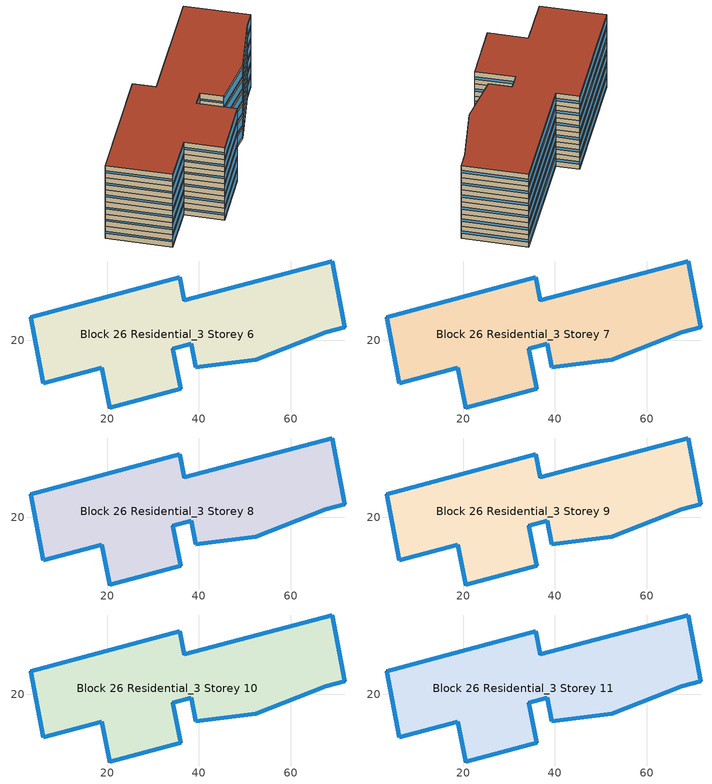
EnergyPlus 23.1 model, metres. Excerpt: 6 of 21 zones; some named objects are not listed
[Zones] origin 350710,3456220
Block 26 Residential_3 Storey 6
 floor outside (Project Floor): 69.12,37.35 71.87,22.9 67.66,21.74 52.43,15.75 39.26,14.16 38.29,19.27 34.27,18.22 36.05,9.44 20.46,5.22 18.77,14.01 5.96,10.64 3.21,25.09 35.82,33.83 36.8,28.72 z18
 wall outside (Project Wall): 35.82,33.83 3.21,25.09 5.96,10.64 18.77,14.01 20.46,5.22 36.05,9.44 34.27,18.22 38.29,19.27 39.26,14.16 52.43,15.75 67.66,21.74 71.87,22.9 69.12,37.35 36.8,28.72 35.82,33.83 z18:21
 window (Residential_north_window_construction): 35.81,33.83 3.23,25.1 / 69.11,37.35 36.82,28.72 z18.75:20.25
 window (Residential_west_window_construction): 3.21,25.08 5.96,10.65 / 18.78,14 20.46,5.23 / 38.29,19.27 39.26,14.16 z19.27:19.73
 window (Residential_south_window_construction): 5.97,10.64 18.77,14 / 20.47,5.22 36.04,9.43 / 34.27,18.22 38.28,19.27 / 39.27,14.16 52.42,15.74 / 52.44,15.75 67.66,21.74 / 67.67,21.74 71.87,22.9 z18.6:20.4
 window (Residential_east_window_construction): 36.05,9.44 34.27,18.22 / 71.87,22.91 69.12,37.34 / 36.8,28.72 35.82,33.83 z19.2:19.8
 roof outside (Project Ceiling): 67.66,21.74 71.87,22.9 69.12,37.35 36.8,28.72 35.82,33.83 3.21,25.09 5.96,10.64 18.77,14.01 20.46,5.22 36.05,9.44 34.27,18.22 38.29,19.27 39.26,14.16 52.43,15.75 z21
Block 26 Residential_3 Storey 7
 floor outside (Project Floor): 69.12,37.35 71.87,22.9 67.66,21.74 52.43,15.75 39.26,14.16 38.29,19.27 34.27,18.22 36.05,9.44 20.46,5.22 18.77,14.01 5.96,10.64 3.21,25.09 35.82,33.83 36.8,28.72 z21
 wall outside (Project Wall): 35.82,33.83 3.21,25.09 5.96,10.64 18.77,14.01 20.46,5.22 36.05,9.44 34.27,18.22 38.29,19.27 39.26,14.16 52.43,15.75 67.66,21.74 71.87,22.9 69.12,37.35 36.8,28.72 35.82,33.83 z21:24
 window (Residential_north_window_construction): 35.81,33.83 3.23,25.1 / 69.11,37.35 36.82,28.72 z21.75:23.25
 window (Residential_west_window_construction): 3.21,25.08 5.96,10.65 / 18.78,14 20.46,5.23 / 38.29,19.27 39.26,14.16 z22.27:22.73
 window (Residential_south_window_construction): 5.97,10.64 18.77,14 / 20.47,5.22 36.04,9.43 / 34.27,18.22 38.28,19.27 / 39.27,14.16 52.42,15.74 / 52.44,15.75 67.66,21.74 / 67.67,21.74 71.87,22.9 z21.6:23.4
 window (Residential_east_window_construction): 36.05,9.44 34.27,18.22 / 71.87,22.91 69.12,37.34 / 36.8,28.72 35.82,33.83 z22.2:22.8
 roof outside (Project Ceiling): 67.66,21.74 71.87,22.9 69.12,37.35 36.8,28.72 35.82,33.83 3.21,25.09 5.96,10.64 18.77,14.01 20.46,5.22 36.05,9.44 34.27,18.22 38.29,19.27 39.26,14.16 52.43,15.75 z24
Block 26 Residential_3 Storey 8
 floor outside (Project Floor): 69.12,37.35 71.87,22.9 67.66,21.74 52.43,15.75 39.26,14.16 38.29,19.27 34.27,18.22 36.05,9.44 20.46,5.22 18.77,14.01 5.96,10.64 3.21,25.09 35.82,33.83 36.8,28.72 z24
 wall outside (Project Wall): 35.82,33.83 3.21,25.09 5.96,10.64 18.77,14.01 20.46,5.22 36.05,9.44 34.27,18.22 38.29,19.27 39.26,14.16 52.43,15.75 67.66,21.74 71.87,22.9 69.12,37.35 36.8,28.72 35.82,33.83 z24:27
 window (Residential_north_window_construction): 35.81,33.83 3.23,25.1 / 69.11,37.35 36.82,28.72 z24.75:26.25
 window (Residential_west_window_construction): 3.21,25.08 5.96,10.65 / 18.78,14 20.46,5.23 / 38.29,19.27 39.26,14.16 z25.27:25.73
 window (Residential_south_window_construction): 5.97,10.64 18.77,14 / 20.47,5.22 36.04,9.43 / 34.27,18.22 38.28,19.27 / 39.27,14.16 52.42,15.74 / 52.44,15.75 67.66,21.74 / 67.67,21.74 71.87,22.9 z24.6:26.4
 window (Residential_east_window_construction): 36.05,9.44 34.27,18.22 / 71.87,22.91 69.12,37.34 / 36.8,28.72 35.82,33.83 z25.2:25.8
 roof outside (Project Ceiling): 67.66,21.74 71.87,22.9 69.12,37.35 36.8,28.72 35.82,33.83 3.21,25.09 5.96,10.64 18.77,14.01 20.46,5.22 36.05,9.44 34.27,18.22 38.29,19.27 39.26,14.16 52.43,15.75 z27
Block 26 Residential_3 Storey 9
 floor outside (Project Floor): 69.12,37.35 71.87,22.9 67.66,21.74 52.43,15.75 39.26,14.16 38.29,19.27 34.27,18.22 36.05,9.44 20.46,5.22 18.77,14.01 5.96,10.64 3.21,25.09 35.82,33.83 36.8,28.72 z27
 wall outside (Project Wall): 35.82,33.83 3.21,25.09 5.96,10.64 18.77,14.01 20.46,5.22 36.05,9.44 34.27,18.22 38.29,19.27 39.26,14.16 52.43,15.75 67.66,21.74 71.87,22.9 69.12,37.35 36.8,28.72 35.82,33.83 z27:30
 window (Residential_north_window_construction): 35.81,33.83 3.23,25.1 / 69.11,37.35 36.82,28.72 z27.75:29.25
 window (Residential_west_window_construction): 3.21,25.08 5.96,10.65 / 18.78,14 20.46,5.23 / 38.29,19.27 39.26,14.16 z28.27:28.73
 window (Residential_south_window_construction): 5.97,10.64 18.77,14 / 20.47,5.22 36.04,9.43 / 34.27,18.22 38.28,19.27 / 39.27,14.16 52.42,15.74 / 52.44,15.75 67.66,21.74 / 67.67,21.74 71.87,22.9 z27.6:29.4
 window (Residential_east_window_construction): 36.05,9.44 34.27,18.22 / 71.87,22.91 69.12,37.34 / 36.8,28.72 35.82,33.83 z28.2:28.8
 roof outside (Project Ceiling): 67.66,21.74 71.87,22.9 69.12,37.35 36.8,28.72 35.82,33.83 3.21,25.09 5.96,10.64 18.77,14.01 20.46,5.22 36.05,9.44 34.27,18.22 38.29,19.27 39.26,14.16 52.43,15.75 z30
Block 26 Residential_3 Storey 10
 floor outside (Project Floor): 69.12,37.35 71.87,22.9 67.66,21.74 52.43,15.75 39.26,14.16 38.29,19.27 34.27,18.22 36.05,9.44 20.46,5.22 18.77,14.01 5.96,10.64 3.21,25.09 35.82,33.83 36.8,28.72 z30
 wall outside (Project Wall): 35.82,33.83 3.21,25.09 5.96,10.64 18.77,14.01 20.46,5.22 36.05,9.44 34.27,18.22 38.29,19.27 39.26,14.16 52.43,15.75 67.66,21.74 71.87,22.9 69.12,37.35 36.8,28.72 35.82,33.83 z30:33
 window (Residential_north_window_construction): 35.81,33.83 3.23,25.1 / 69.11,37.35 36.82,28.72 z30.75:32.25
 window (Residential_west_window_construction): 3.21,25.08 5.96,10.65 / 18.78,14 20.46,5.23 / 38.29,19.27 39.26,14.16 z31.27:31.73
 window (Residential_south_window_construction): 5.97,10.64 18.77,14 / 20.47,5.22 36.04,9.43 / 34.27,18.22 38.28,19.27 / 39.27,14.16 52.42,15.74 / 52.44,15.75 67.66,21.74 / 67.67,21.74 71.87,22.9 z30.6:32.4
 window (Residential_east_window_construction): 36.05,9.44 34.27,18.22 / 71.87,22.91 69.12,37.34 / 36.8,28.72 35.82,33.83 z31.2:31.8
 roof outside (Project Ceiling): 67.66,21.74 71.87,22.9 69.12,37.35 36.8,28.72 35.82,33.83 3.21,25.09 5.96,10.64 18.77,14.01 20.46,5.22 36.05,9.44 34.27,18.22 38.29,19.27 39.26,14.16 52.43,15.75 z33
Block 26 Residential_3 Storey 11
 floor outside (Project Floor): 69.12,37.35 71.87,22.9 67.66,21.74 52.43,15.75 39.26,14.16 38.29,19.27 34.27,18.22 36.05,9.44 20.46,5.22 18.77,14.01 5.96,10.64 3.21,25.09 35.82,33.83 36.8,28.72 z33
 wall outside (Project Wall): 35.82,33.83 3.21,25.09 5.96,10.64 18.77,14.01 20.46,5.22 36.05,9.44 34.27,18.22 38.29,19.27 39.26,14.16 52.43,15.75 67.66,21.74 71.87,22.9 69.12,37.35 36.8,28.72 35.82,33.83 z33:36
 window (Residential_north_window_construction): 35.81,33.83 3.23,25.1 / 69.11,37.35 36.82,28.72 z33.75:35.25
 window (Residential_west_window_construction): 3.21,25.08 5.96,10.65 / 18.78,14 20.46,5.23 / 38.29,19.27 39.26,14.16 z34.27:34.73
 window (Residential_south_window_construction): 5.97,10.64 18.77,14 / 20.47,5.22 36.04,9.43 / 34.27,18.22 38.28,19.27 / 39.27,14.16 52.42,15.74 / 52.44,15.75 67.66,21.74 / 67.67,21.74 71.87,22.9 z33.6:35.4
 window (Residential_east_window_construction): 36.05,9.44 34.27,18.22 / 71.87,22.91 69.12,37.34 / 36.8,28.72 35.82,33.83 z34.2:34.8
 roof outside (Project Ceiling): 67.66,21.74 71.87,22.9 69.12,37.35 36.8,28.72 35.82,33.83 3.21,25.09 5.96,10.64 18.77,14.01 20.46,5.22 36.05,9.44 34.27,18.22 38.29,19.27 39.26,14.16 52.43,15.75 z36
[Building]
Building_1: North Axis=0; Terrain=City; Loads Convergence Tolerance Value=0.04; Temperature Convergence Tolerance Value=0.4; Solar Distribution=FullExterior; Maximum Number of Warmup Days=25; Minimum Number of Warmup Days=6
[Site:Location]
CHN Design_Conditions: Latitude=30; Longitude=114; Time Zone=8; Elevation=12
[SIZINGPERIOD:DESIGNDAY] Day of Month=21; DryBulb Temperature Range Modifier Type=DefaultMultipliers; Humidity Condition Type=Wetbulb; Barometric Pressure=101181; Rain Indicator=No; Snow Indicator=No; Daylight Saving Time Indicator=No; Sky Clearness=0; Begin Environment Reset Mode=FullResetAtBeginEnvironment
Name | Month | Day Type | Maximum DryBulb Temperature | Daily DryBulb Temperature Range | Wetbulb or DewPoint at Maximum DryBulb | Wind Speed | Wind Direction | Solar Model Indicator | ASHRAE Clear Sky Optical Depth for Beam Irradiance taub | ASHRAE Clear Sky Optical Depth for Diffuse Irradiance taud
Ann Htg 99.6% Condns DB | 1 | WinterDesignDay | -10 | 0 | -4.8 | 1 | 340 | ASHRAEClearSky | 0 | 0
Ann Clg .4% Condns DB=>MWB | 7 | SummerDesignDay | 40 | 6.6 | 27.1 | 3.5 | 220 | ASHRAETau | 0.781 | 1.413
[MATERIAL]
DefaultMaterial: Roughness=Rough; Thickness=0.1; Conductivity=0.1; Density=1000; Specific Heat=1000; Thermal Absorptance=0.9; Solar Absorptance=0.7; Visible Absorptance=0.7
[WINDOWMATERIAL:SIMPLEGLAZINGSYSTEM] UFactor=1.5; Solar Heat Gain Coefficient=0.4; Visible Transmittance=0.6
Residential_east_window; Residential_south_window; Residential_west_window; Residential_north_window
[CONSTRUCTION]
Project Wall; Project Floor; Project Ceiling: DefaultMaterial
Residential_east_window_construction: Residential_east_window
Residential_south_window_construction: Residential_south_window
Residential_west_window_construction: Residential_west_window
Residential_north_window_construction: Residential_north_window
[SPACE] Ceiling Height=autocalculate; Volume=autocalculate; Floor Area=autocalculate; Space Type=Residential
Name | Zone
Block 26 Residential_3 Storey 6_space | Block 26 Residential_3 Storey 6
Block 26 Residential_3 Storey 7_space | Block 26 Residential_3 Storey 7
Block 26 Residential_3 Storey 8_space | Block 26 Residential_3 Storey 8
Block 26 Residential_3 Storey 9_space | Block 26 Residential_3 Storey 9
Block 26 Residential_3 Storey 10_space | Block 26 Residential_3 Storey 10
Block 26 Residential_3 Storey 11_space | Block 26 Residential_3 Storey 11
[SPACELIST]
Residential: Block 26 Residential_3 Storey 0_space, Block 26 Residential_3 Storey 1_space, Block 26 Residential_3 Storey 2_space, Block 26 Residential_3 Storey 3_space, Block 26 Residential_3 Storey 4_space, Block 26 Residential_3 Storey 5_space, Block 26 Residential_3 Storey 6_space, Block 26 Residential_3 Storey 7_space, Block 26 Residential_3 Storey 8_space, Block 26 Residential_3 Storey 9_space, Block 26 Residential_3 Storey 10_space, Block 26 Residential_3 Storey 11_space, Block 26 Residential_3 Storey 12_space, Block 26 Residential_3 Storey 13_space, Block 26 Residential_3 Storey 14_space, Block 26 Residential_3 Storey 15_space, Block 26 Residential_3 Storey 16_space, Block 26 Residential_3 Storey 17_space, Block 26 Residential_3 Storey 18_space, Block 26 Residential_3 Storey 19_space, Block 26 Residential_3 Storey 20_space
[ZONE] Type=1; Multiplier=1; Ceiling Height=autocalculate; Volume=autocalculate; Floor Area=autocalculate; Part of Total Floor Area=Yes
Block 26 Residential_3 Storey 6; Block 26 Residential_3 Storey 7; Block 26 Residential_3 Storey 8; Block 26 Residential_3 Storey 9; Block 26 Residential_3 Storey 10; Block 26 Residential_3 Storey 11
[PEOPLE]
People_for_residential: Zone or ZoneList or Space or SpaceList=Residential; Number of People Schedule=SeasonalSchedule_Schedule_residential_people; Number of People Calculation Method=People/Area; People per Floor Area=0.04; Fraction Radiant=0.3; Sensible Heat Fraction=autocalculate; Activity Level Schedule=SeasonalSchedule_Schedule_residential_activity; Carbon Dioxide Generation Rate=3.82e-08; Enable ASHRAE 55 Comfort Warnings=No; Mean Radiant Temperature Calculation Type=ZoneAveraged; Clothing Insulation Calculation Method=ClothingInsulationSchedule; Cold Stress Temperature Threshold=15.56; Heat Stress Temperature Threshold=30
[LIGHTS]
Light_for_residential: Zone or ZoneList or Space or SpaceList=Residential; Schedule=SeasonalSchedule_residential_lighting; Design Level Calculation Method=Watts/Area; Watts per Zone Floor Area=5; Return Air Fraction=0; Fraction Radiant=0.32; Fraction Visible=0.25; Fraction Replaceable=1; EndUse Subcategory=General; Return Air Fraction Calculated from Plenum Temperature=No; Return Air Fraction Function of Plenum Temperature Coefficient 1=0; Return Air Fraction Function of Plenum Temperature Coefficient 2=0
[ELECTRICEQUIPMENT]
Equipment_for_residential: Zone or ZoneList or Space or SpaceList=Residential; Schedule=SeasonalSchedule_Schedule_residential_equipment; Design Level Calculation Method=Watts/Area; Watts per Zone Floor Area=3.8; Fraction Latent=0; Fraction Radiant=0; Fraction Lost=0; EndUse Subcategory=Electric Equipment
[DAYLIGHTING:CONTROLS] Illuminance Setpoint at Reference Point 1=300
Name | Zone or Space | Glare Calculation Daylighting Reference Point | Daylighting Reference Point 1
Dlight_Block 26 Residential_3 Storey 6 | Block 26 Residential_3 Storey 6 | Rpoint_Block 26 Residential_3 Storey 6 | Rpoint_Block 26 Residential_3 Storey 6
Dlight_Block 26 Residential_3 Storey 7 | Block 26 Residential_3 Storey 7 | Rpoint_Block 26 Residential_3 Storey 7 | Rpoint_Block 26 Residential_3 Storey 7
Dlight_Block 26 Residential_3 Storey 8 | Block 26 Residential_3 Storey 8 | Rpoint_Block 26 Residential_3 Storey 8 | Rpoint_Block 26 Residential_3 Storey 8
Dlight_Block 26 Residential_3 Storey 9 | Block 26 Residential_3 Storey 9 | Rpoint_Block 26 Residential_3 Storey 9 | Rpoint_Block 26 Residential_3 Storey 9
Dlight_Block 26 Residential_3 Storey 10 | Block 26 Residential_3 Storey 10 | Rpoint_Block 26 Residential_3 Storey 10 | Rpoint_Block 26 Residential_3 Storey 10
Dlight_Block 26 Residential_3 Storey 11 | Block 26 Residential_3 Storey 11 | Rpoint_Block 26 Residential_3 Storey 11 | Rpoint_Block 26 Residential_3 Storey 11
[HVACTEMPLATE:ZONE:IDEALLOADSAIRSYSTEM] Template Thermostat=Thermostat_for_residential; Maximum Heating Supply Air Temperature=50; Minimum Cooling Supply Air Temperature=13; Maximum Heating Supply Air Humidity Ratio=0.0156; Minimum Cooling Supply Air Humidity Ratio=0.0077; Heating Limit=NoLimit; Cooling Limit=NoLimit; Dehumidification Control Type=ConstantSensibleHeatRatio; Cooling Sensible Heat Ratio=0.7; Dehumidification Setpoint=60; Humidification Control Type=None; Humidification Setpoint=30; Outdoor Air Method=DetailedSpecification; Outdoor Air Flow Rate per Person=0.00944; Outdoor Air Flow Rate per Zone Floor Area=0; Outdoor Air Flow Rate per Zone=0; Design Specification Outdoor Air Object=Ventilation_for_residential; Demand Controlled Ventilation Type=None; Outdoor Air Economizer Type=NoEconomizer; Heat Recovery Type=None; Sensible Heat Recovery Effectiveness=0.7; Latent Heat Recovery Effectiveness=0.65
Block 26 Residential_3 Storey 6; Block 26 Residential_3 Storey 7; Block 26 Residential_3 Storey 8; Block 26 Residential_3 Storey 9; Block 26 Residential_3 Storey 10; Block 26 Residential_3 Storey 11
[DESIGNSPECIFICATION:OUTDOORAIR]
Ventilation_for_residential: Outdoor Air Method=Flow/Person; Outdoor Air Flow per Person=0.00833333; Outdoor Air Flow per Zone Floor Area=0; Outdoor Air Flow per Zone=0; Outdoor Air Flow Air Changes per Hour=0
[SCHEDULE:DAY:HOURLY]
Schedule_residential_lighting_weekday_hourly; Schedule_residential_lighting_holiday_hourly: 0.1, 0.1, 0.1, 0.1, 0.1, 0.8, 0.5, 0, 0, 0, 0, 0, 0, 0, 0, 0, 0, 0, 1, 1, 1, 1, 0.1, 0.1
Schedule_residential_equipment_weekday_hourly: 0.2, 0.2, 0.2, 0.2, 0.2, 0.2, 0.8, 0.8, 0.6, 0.6, 0.8, 0.8, 0.8, 0.5, 0.5, 0.5, 0.6, 0.9, 0.9, 0.9, 0.9, 0.9, 0.2, 0.2
Schedule_residential_equipment_holiday_hourly: 0.2, 0.2, 0.2, 0.2, 0.2, 0.2, 0.75, 1, 0.5, 0.3, 0.5, 0.8, 0.5, 0.25, 0.25, 0.25, 0.25, 0.5, 0.9, 0.8, 0.75, 0.5, 0.2, 0.2
Schedule_residential_people_weekday_hourly: 1, 1, 1, 1, 1, 1, 0.5, 0.5, 0, 0, 0, 0, 0, 0, 0, 0, 0, 0, 0, 0, 0.5, 1, 1, 1
Schedule_residential_people_holiday_hourly: 0.5, 0.5, 0.5, 0.5, 0.5, 0.5, 0.5, 0.5, 0.5, 0.5, 0.5, 0.5, 0.5, 0.5, 0.5, 0.5, 0.5, 0.5, 0.5, 0.5, 0.5, 0.5, 0.5, 0.5
Schedule_residential_activity_weekday_hourly; Schedule_residential_activity_holiday_hourly: 108, 108, 108, 108, 108, 108, 108, 108, 108, 108, 108, 108, 108, 108, 108, 108, 108, 108, 108, 108, 108, 108, 108, 108
[SCHEDULE:WEEK:DAILY]
Schedule_residential_lighting_weekly: Schedule_residential_lighting_holiday_hourly, Schedule_residential_lighting_weekday_hourly, Schedule_residential_lighting_weekday_hourly, Schedule_residential_lighting_weekday_hourly, Schedule_residential_lighting_weekday_hourly, Schedule_residential_lighting_weekday_hourly, Schedule_residential_lighting_holiday_hourly, Schedule_residential_lighting_holiday_hourly, Schedule_residential_lighting_weekday_hourly, Schedule_residential_lighting_weekday_hourly, Schedule_residential_lighting_holiday_hourly, Schedule_residential_lighting_holiday_hourly
Schedule_residential_equipment_weekly: Schedule_residential_equipment_holiday_hourly, Schedule_residential_equipment_weekday_hourly, Schedule_residential_equipment_weekday_hourly, Schedule_residential_equipment_weekday_hourly, Schedule_residential_equipment_weekday_hourly, Schedule_residential_equipment_weekday_hourly, Schedule_residential_equipment_holiday_hourly, Schedule_residential_equipment_holiday_hourly, Schedule_residential_equipment_weekday_hourly, Schedule_residential_equipment_weekday_hourly, Schedule_residential_equipment_holiday_hourly, Schedule_residential_equipment_holiday_hourly
Schedule_residential_people_weekly: Schedule_residential_people_holiday_hourly, Schedule_residential_people_weekday_hourly, Schedule_residential_people_weekday_hourly, Schedule_residential_people_weekday_hourly, Schedule_residential_people_weekday_hourly, Schedule_residential_people_weekday_hourly, Schedule_residential_people_holiday_hourly, Schedule_residential_people_holiday_hourly, Schedule_residential_people_weekday_hourly, Schedule_residential_people_weekday_hourly, Schedule_residential_people_holiday_hourly, Schedule_residential_people_holiday_hourly
Schedule_residential_activity_weekly: Schedule_residential_activity_holiday_hourly, Schedule_residential_activity_weekday_hourly, Schedule_residential_activity_weekday_hourly, Schedule_residential_activity_weekday_hourly, Schedule_residential_activity_weekday_hourly, Schedule_residential_activity_weekday_hourly, Schedule_residential_activity_holiday_hourly, Schedule_residential_activity_holiday_hourly, Schedule_residential_activity_weekday_hourly, Schedule_residential_activity_weekday_hourly, Schedule_residential_activity_holiday_hourly, Schedule_residential_activity_holiday_hourly
[SCHEDULE:YEAR]
SeasonalSchedule_residential_lighting: Schedule_residential_lighting_weekly, 1, 1, 12, 31
SeasonalSchedule_Schedule_residential_equipment: Schedule_residential_equipment_weekly, 1, 1, 12, 31
SeasonalSchedule_Schedule_residential_people: Schedule_residential_people_weekly, 1, 1, 12, 31
SeasonalSchedule_Schedule_residential_activity: Schedule_residential_activity_weekly, 1, 1, 12, 31
